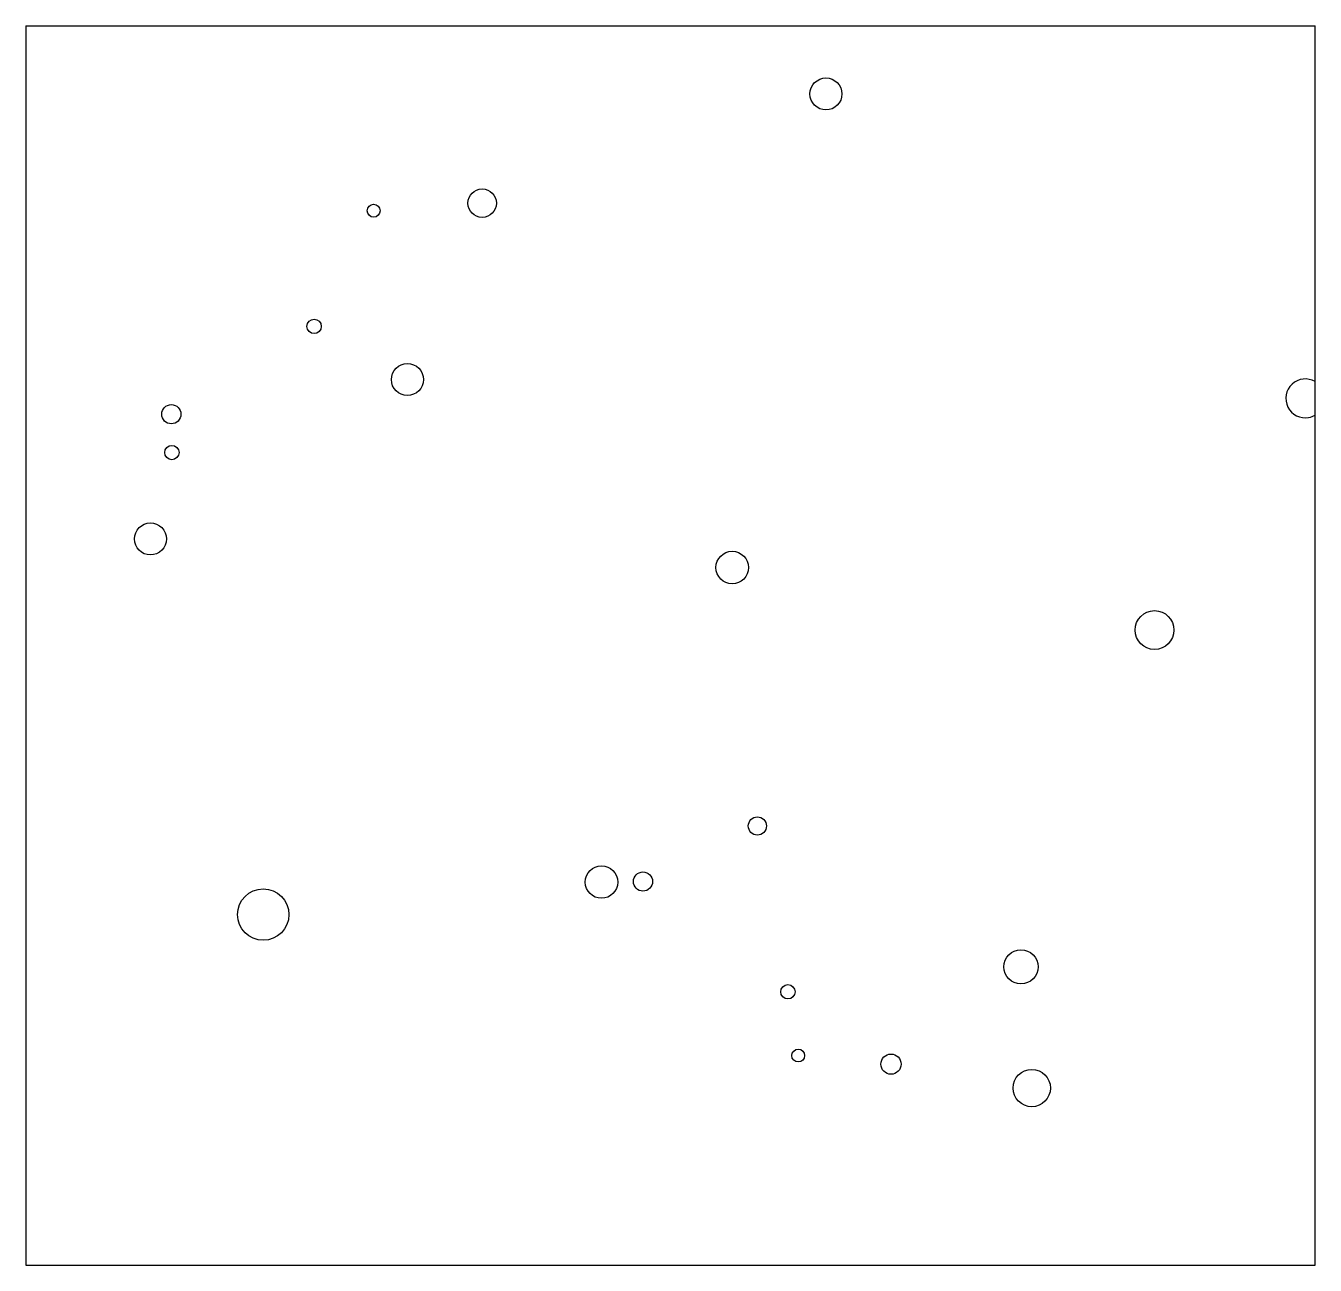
# Model space of a CAD drawing. Extents: x 8.03 to 9.06, y 10.54 to 11.52.
import ezdxf

# ---------------------------------------------------------------- set-up
doc = ezdxf.new("R2010")
doc.units = 0
doc.layers.add('LAYER1', color=7, linetype='CONTINUOUS')
doc.layers.add('LAYER12', color=5, linetype='CONTINUOUS')

msp = doc.modelspace()

# ---------------------------------------------------------------- linework, layer by layer
at = {"layer": 'LAYER1', "color": 7, "linetype": 'CONTINUOUS'}
for centre, radius in [((8.6679, 11.4666), 0.0127), ((8.3951, 11.3799), 0.0113), ((8.309, 11.3739), 0.0051), ((8.2618, 11.2821), 0.0057), ((8.3358, 11.2399), 0.0127), ((8.1485, 11.2124), 0.0076), ((8.1489, 11.182), 0.0057), ((8.1319, 11.1134), 0.0127), ((8.5935, 11.0907), 0.0129), ((8.9286, 11.0411), 0.0154), ((8.6135, 10.8856), 0.0072), ((8.4898, 10.8411), 0.0129), ((8.5227, 10.8415), 0.0076), ((8.2214, 10.8153), 0.0204), ((8.8226, 10.7738), 0.0136), ((8.6377, 10.754), 0.0057), ((8.6459, 10.7034), 0.0051), ((8.7195, 10.6966), 0.008), ((8.8312, 10.6776), 0.0148)]:
    msp.add_circle(centre, radius, dxfattribs=at)
for start, end in [(59.3308, -79.8972), (-79.8989, -59.3242)]:
    msp.add_arc((9.0482, 11.225), 0.0154, start, end, dxfattribs=at)
at = {"layer": 'LAYER12', "color": 5, "linetype": 'CONTINUOUS'}
for points in [[(8.033, 11.5207), (9.0561, 11.5207)], [(8.033, 11.5207), (8.033, 10.537)], [(9.0561, 10.537), (9.0561, 11.5207)], [(8.033, 10.537), (8.034, 10.537)], [(8.033, 10.537), (8.033, 10.537)], [(8.034, 10.537), (9.0561, 10.537)]]:
    msp.add_lwpolyline(points, dxfattribs=at)

doc.saveas('drawing.dxf')
